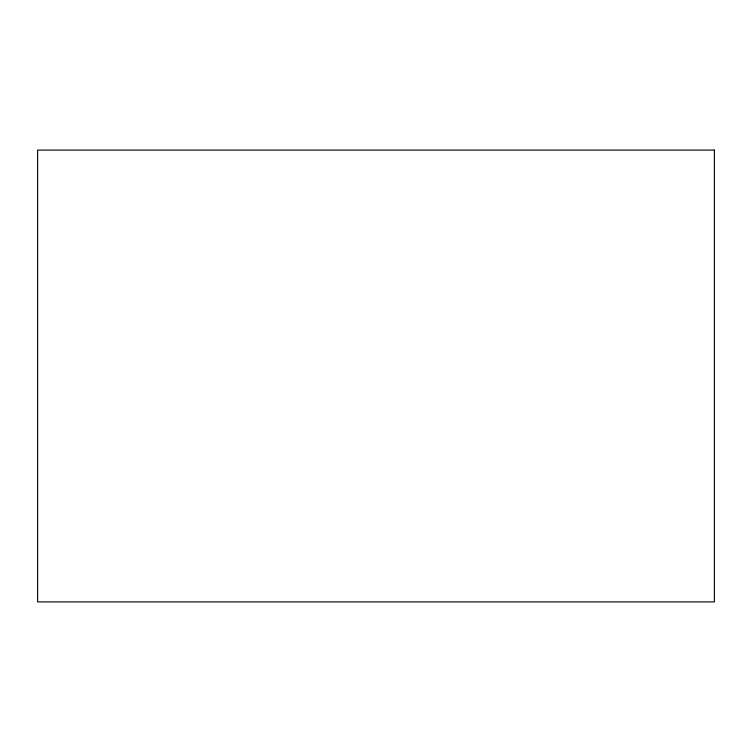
<?xml version="1.0" encoding="UTF-8"?>
<svg xmlns="http://www.w3.org/2000/svg" width="752" height="752" viewBox="0 0 752 752"><rect width="100%" height="100%" fill="white"/><g stroke="black" fill="none" stroke-linecap="round" stroke-linejoin="round"><path stroke-width="1.13" d="M714.4 150.099L37.6 150.099L37.6 601.901L714.4 601.901L714.4 150.099"/></g></svg>
